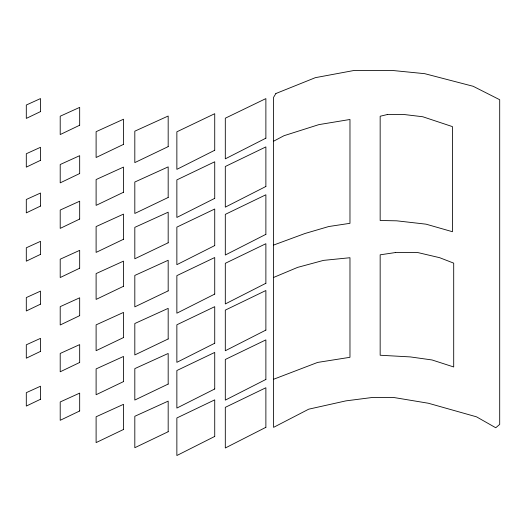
<?xml version="1.0" encoding="UTF-8"?>
<svg xmlns="http://www.w3.org/2000/svg" width="526" height="526" viewBox="0 0 526 526"><rect width="100%" height="100%" fill="white"/><g stroke="black" fill="none" stroke-linecap="round" stroke-linejoin="round"><path stroke-width="0.79" d="M273.566 141.231L284.027 135.695L318.907 124.616L349.974 119.481L349.974 223.313L328.73 226.535L305.047 233.478L273.566 245.077M273.566 277.465L297.611 267.386L323.523 260.377L349.974 257.727L349.974 357.299L317.612 362.427L273.566 379.272M275.861 93.536L273.566 97.369L273.566 427.362L308.716 409.182L345.884 400.878L372.474 397.459L393.54 397.459L428.381 403.245L476.503 416.829L495.742 427.75L499.7 424.403L499.7 99.723L473.124 86.271L424.738 73.679L392.554 70.477L354.044 70.477L315.35 77.67L275.861 93.536M265.88 138.18L225.306 158.839L225.306 118.205L265.88 98.605L265.88 138.18M265.88 186.48L225.306 207.139L225.306 166.499L265.88 146.905L265.88 186.48M265.88 234.346L225.306 255.011L225.306 214.371L265.88 194.778L265.88 234.346M265.88 283.284L225.306 303.943L225.306 263.309L265.88 243.709L265.88 283.284M265.88 330.091L225.306 350.75L225.306 310.116L265.88 290.516L265.88 330.091M265.88 379.45L225.306 400.115L225.306 359.475L265.88 339.881L265.88 379.45M265.88 427.322L225.306 447.988L225.306 407.348L265.88 387.747L265.88 427.322M214.726 150.265L176.861 169.359L176.861 131.809L214.726 113.701L214.726 150.265M214.726 198.355L176.861 217.442L176.861 179.892L214.726 161.784L214.726 198.355M214.726 245.583L176.861 264.677L176.861 227.127L214.726 209.019L214.726 245.583M214.726 294.093L176.861 313.187L176.861 275.637L214.726 257.53L214.726 294.093M214.726 343.241L176.861 362.335L176.861 324.785L214.726 306.678L214.726 343.241M214.726 388.99L176.861 408.077L176.861 370.528L214.726 352.42L214.726 388.99M214.726 436.435L176.861 455.523L176.861 417.973L214.726 399.865L214.726 436.435M40.509 111.604L26.3 118.409L26.3 105.029L40.509 98.572L40.509 111.604M79.676 125.234L60.207 134.557L60.207 116.22L79.676 107.376L79.676 125.234M40.509 160.331L26.3 167.136L26.3 153.75L40.509 147.293L40.509 160.331M123.518 144.374L96.107 157.504L96.107 131.678L123.518 119.224L123.518 144.374M79.676 173.534L60.207 182.857L60.207 164.52L79.676 155.676L79.676 173.534M40.509 206.074L26.3 212.879L26.3 199.492L40.509 193.035L40.509 206.074M168.175 146.629L134.814 162.606L134.814 131.178L168.175 116.022L168.175 146.629M123.518 192.246L96.107 205.377L96.107 179.55L123.518 167.09L123.518 192.246M79.676 219.066L60.207 228.389L60.207 210.052L79.676 201.208L79.676 219.066M40.509 254.367L26.3 261.172L26.3 247.792L40.509 241.335L40.509 254.367M168.175 197.48L134.814 213.457L134.814 182.029L168.175 166.874L168.175 197.48M123.518 239.264L96.107 252.395L96.107 226.568L123.518 214.115L123.518 239.264M79.676 268.214L60.207 277.537L60.207 259.2L79.676 250.356L79.676 268.214M168.175 242.795L134.814 258.779L134.814 227.35L168.175 212.188L168.175 242.795M40.509 304.153L26.3 310.965L26.3 297.578L40.509 291.121L40.509 304.153M123.518 286.282L96.107 299.412L96.107 273.586L123.518 261.133L123.518 286.282M79.676 315.659L60.207 324.983L60.207 306.645L79.676 297.801L79.676 315.659M40.509 351.388L26.3 358.193L26.3 344.806L40.509 338.356L40.509 351.388M168.175 290.885L134.814 306.862L134.814 275.433L168.175 260.271L168.175 290.885M123.518 337.56L96.107 350.691L96.107 324.864L123.518 312.411L123.518 337.56M79.676 362.467L60.207 371.79L60.207 353.452L79.676 344.609L79.676 362.467M40.509 399.26L26.3 406.065L26.3 392.679L40.509 386.222L40.509 399.26M168.175 338.968L134.814 354.945L134.814 323.516L168.175 308.361L168.175 338.968M123.518 381.6L96.107 394.73L96.107 368.904L123.518 356.45L123.518 381.6M79.676 410.977L60.207 420.3L60.207 401.963L79.676 393.119L79.676 410.977M168.175 384.072L134.814 400.049L134.814 368.621L168.175 353.465L168.175 384.072M123.518 429.472L96.107 442.603L96.107 416.776L123.518 404.323L123.518 429.472M168.175 431.728L134.814 447.711L134.814 416.283L168.175 401.121L168.175 431.728M387.267 114.55L380.16 116.246L380.16 220.499L396.683 220.815L426.067 224.175L452.459 231.723L452.459 126.621L422.779 116.752L404.382 114.55L387.267 114.55M395.309 252.572L380.16 254.821L380.16 355.241L410.333 356.917L432.037 359.962L453.701 366.964L453.701 263.138L439.611 257.681L417.861 252.572L395.309 252.572"/></g></svg>
